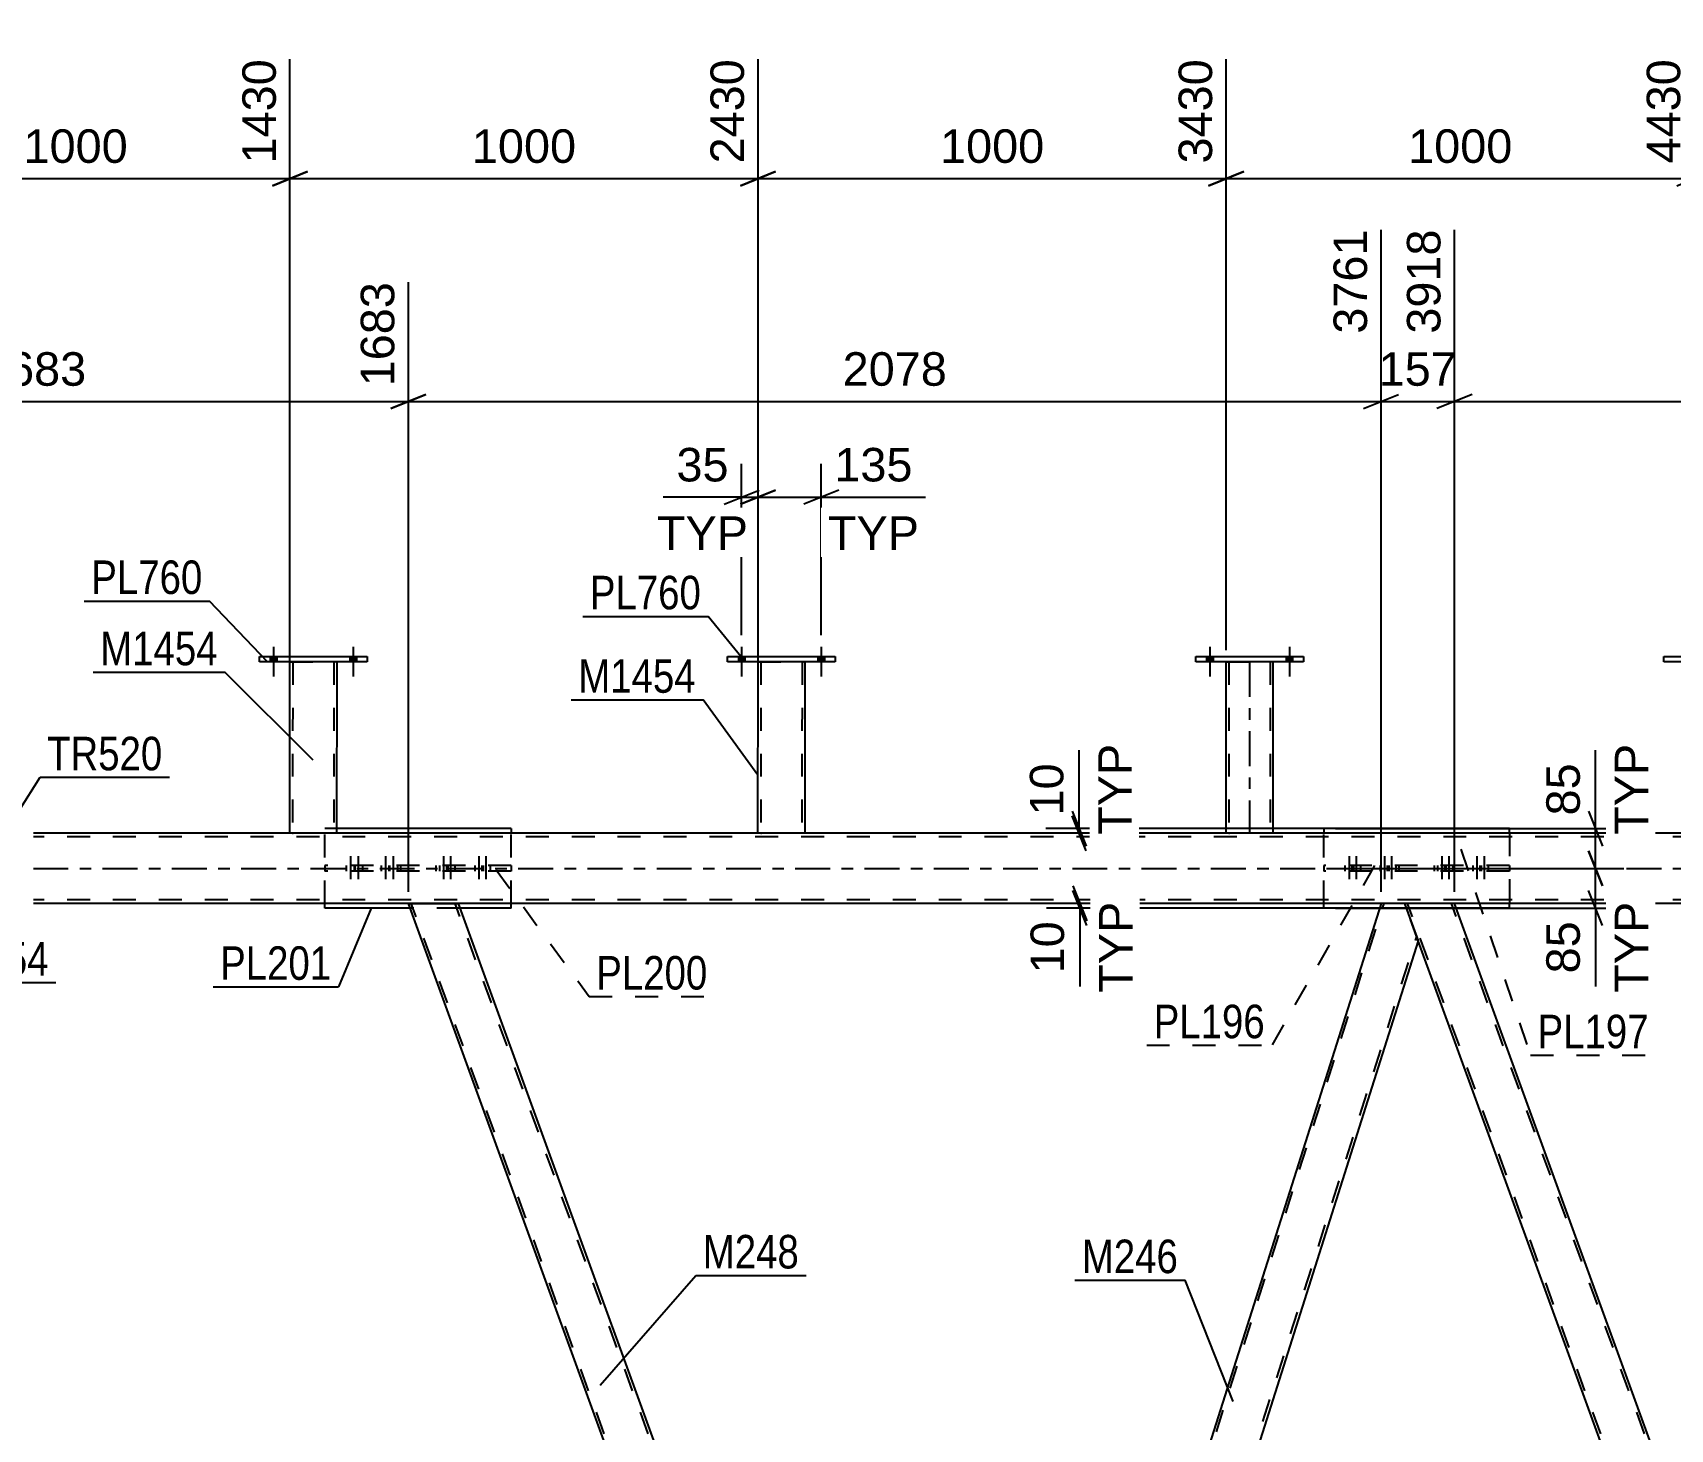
# Model space of a CAD drawing. Header units: millimetres. Extents: x -55 to 786, y -403 to 191.
# Drawn here: x 32 to 171.9, y -47.9 to 71.4 of the extents above; entities that cross this region are included whole.
import ezdxf

# ---------------------------------------------------------------- set-up
doc = ezdxf.new("R2010")
doc.units = ezdxf.units.MM
doc.linetypes.add('DXK_LINE_DOT2', pattern=[3.9198, 1.9599, -1.9599])
doc.linetypes.add('DXK_LINE_DOT3', pattern=[5.9187, 2.979, -0.9799, 0.9799, -0.9799])
doc.styles.add('Arial', font='ARIAL.TTF', dxfattribs={"height": 0.2})
doc.styles.add('Arial Narrow', font='ARIALN.TTF', dxfattribs={"height": 0.2})

# ---------------------------------------------------------------- blocks, each defined once
blk = doc.blocks.new('Bolt-203774531-3221 - 3139')
at = {"color": 1, "linetype": 'DXK_LINE_DOT2'}
for p, q in [((152.06, 0.24), (152.06, -0.24)), ((152.42, 1.04), (152.42, -1.96)), ((152.66, 0.24), (152.66, -0.24)), ((152.78, 0.24), (152.78, -0.24)), ((153.02, 1.04), (153.02, -1.96)), ((153.38, 0.24), (153.38, -0.24)), ((155.07, 0.24), (155.07, -0.24)), ((155.43, 1.04), (155.43, -1.96)), ((155.68, 0.24), (155.68, -0.24)), ((155.79, 0.24), (155.79, -0.24)), ((156.04, 1.04), (156.04, -1.96)), ((156.4, 0.24), (156.4, -0.24))]:
    blk.add_line(p, q, dxfattribs=at)
blk = doc.blocks.new('Bolt-203774531-3204 - 3139')
at = {"color": 1, "linetype": 'DXK_LINE_DOT2'}
for p, q in [((58.82, 0.24), (58.82, -0.24)), ((59.18, 1.04), (59.18, -1.96)), ((59.48, 0.24), (59.48, -0.24)), ((59.54, 0.24), (59.54, -0.24)), ((59.84, 1.04), (59.84, -1.96)), ((60.2, 0.24), (60.2, -0.24)), ((61.8, 0.24), (61.8, -0.24)), ((62.16, 1.04), (62.16, -1.96)), ((62.46, 0.24), (62.46, -0.24)), ((62.52, 0.24), (62.52, -0.24)), ((62.82, 1.04), (62.82, -1.96)), ((63.18, 0.24), (63.18, -0.24))]:
    blk.add_line(p, q, dxfattribs=at)
blk = doc.blocks.new('Part-203774531-3209 - 3139')
at = {"color": 2, "linetype": 'Continuous'}
for p, q in [((142.35, 3.4), (142.35, 3)), ((158.2, 3.4), (142.35, 3.4)), ((158.2, 3), (158.2, 3.4)), ((142.35, -3.4), (142.35, -3)), ((147.11, -3.4), (142.35, -3.4)), ((158.2, -3.4), (153.65, -3.4)), ((158.2, -3.4), (158.2, -3))]:
    blk.add_line(p, q, dxfattribs=at)
at = {"color": 7, "linetype": 'DXK_LINE_DOT2'}
for p, q in [((142.35, 3), (142.35, 2.95)), ((142.35, -3), (142.35, 2.95)), ((158.2, 3), (158.2, -3)), ((153.65, -3.4), (147.11, -3.4))]:
    blk.add_line(p, q, dxfattribs=at)
blk = doc.blocks.new('Bolt-203774531-3211 - 3139')
at = {"color": 1, "linetype": 'DXK_LINE_DOT2'}
for p, q in [((66.77, 0.24), (66.77, -0.24)), ((67.13, 1.04), (67.13, -1.96)), ((67.37, 0.24), (67.37, -0.24)), ((67.49, 0.24), (67.49, -0.24)), ((67.73, 1.04), (67.73, -1.96)), ((68.09, 0.24), (68.09, -0.24)), ((69.79, 0.24), (69.79, -0.24)), ((70.15, 1.04), (70.15, -1.96)), ((70.39, 0.24), (70.39, -0.24)), ((70.51, 0.24), (70.51, -0.24)), ((70.75, 1.04), (70.75, -1.96)), ((71.11, 0.24), (71.11, -0.24))]:
    blk.add_line(p, q, dxfattribs=at)
blk = doc.blocks.new('Bolt-203774531-3212 - 3139')
at = {"linetype": 'Continuous'}
for points in [[(52.32, 17.64), (52.88, 17.64), (52.88, 18.12), (52.32, 18.12)], [(52.32, 17.64), (52.88, 17.64), (52.88, 18.12), (52.32, 18.12)], [(59.12, 17.64), (59.68, 17.64), (59.68, 18.12), (59.12, 18.12)], [(59.12, 17.64), (59.68, 17.64), (59.68, 18.12), (59.12, 18.12)]]:
    blk.add_hatch(color=1, dxfattribs=at).paths.add_polyline_path(points)
at = {"color": 1, "linetype": 'Continuous'}
for p, q in [((52.6, 18.92), (52.6, 16.4)), ((52.6, 18.92), (52.6, 16.4)), ((59.4, 18.92), (59.4, 16.4)), ((59.4, 18.92), (59.4, 16.4)), ((52.32, 18.12), (52.32, 17.64)), ((52.32, 18.12), (52.32, 17.64)), ((52.88, 18.12), (52.88, 17.64)), ((52.88, 18.12), (52.88, 17.64)), ((59.12, 18.12), (59.12, 17.64)), ((59.12, 18.12), (59.12, 17.64)), ((59.68, 18.12), (59.68, 17.64)), ((59.68, 18.12), (59.68, 17.64))]:
    blk.add_line(p, q, dxfattribs=at)
blk = doc.blocks.new('Part-203774531-3277 - 3139')
at = {"color": 2, "linetype": 'Continuous'}
for p, q in [((147.24, -3), (110.52, -118.79)), ((149.25, -3), (150.42, -6.21)), ((150.42, -6.21), (113.7, -122)), ((111.68, -122), (110.52, -118.79))]:
    blk.add_line(p, q, dxfattribs=at)
at = {"color": 7, "linetype": 'DXK_LINE_DOT2'}
for p, q in [((110.65, -119.16), (147.49, -3)), ((149.25, -3), (147.24, -3)), ((113.44, -122), (150.28, -5.84)), ((113.7, -122), (111.68, -122))]:
    blk.add_line(p, q, dxfattribs=at)
blk = doc.blocks.new('Bolt-203774531-3213 - 3139')
at = {"color": 1, "linetype": 'DXK_LINE_DOT2'}
for p, q in [((144.15, 0.24), (144.15, -0.24)), ((144.51, 1.04), (144.51, -1.96)), ((144.75, 0.24), (144.75, -0.24)), ((144.87, 0.24), (144.87, -0.24)), ((145.11, 1.04), (145.11, -1.96)), ((145.47, 0.24), (145.47, -0.24)), ((147.17, 0.24), (147.17, -0.24)), ((147.53, 1.04), (147.53, -1.96)), ((147.77, 0.24), (147.77, -0.24)), ((147.89, 0.24), (147.89, -0.24)), ((148.13, 1.04), (148.13, -1.96)), ((148.49, 0.24), (148.49, -0.24))]:
    blk.add_line(p, q, dxfattribs=at)
blk = doc.blocks.new('Bolt-203774531-3214 - 3139')
at = {"linetype": 'Continuous'}
for points in [[(92.32, 17.64), (92.88, 17.64), (92.88, 18.12), (92.32, 18.12)], [(92.32, 17.64), (92.88, 17.64), (92.88, 18.12), (92.32, 18.12)], [(99.12, 17.64), (99.68, 17.64), (99.68, 18.12), (99.12, 18.12)], [(99.12, 17.64), (99.68, 17.64), (99.68, 18.12), (99.12, 18.12)]]:
    blk.add_hatch(color=1, dxfattribs=at).paths.add_polyline_path(points)
at = {"color": 1, "linetype": 'Continuous'}
for p, q in [((92.6, 18.92), (92.6, 16.4)), ((92.6, 18.92), (92.6, 16.4)), ((99.4, 18.92), (99.4, 16.4)), ((99.4, 18.92), (99.4, 16.4)), ((92.32, 18.12), (92.32, 17.64)), ((92.32, 18.12), (92.32, 17.64)), ((92.88, 18.12), (92.88, 17.64)), ((92.88, 18.12), (92.88, 17.64)), ((99.12, 18.12), (99.12, 17.64)), ((99.12, 18.12), (99.12, 17.64)), ((99.68, 18.12), (99.68, 17.64)), ((99.68, 18.12), (99.68, 17.64))]:
    blk.add_line(p, q, dxfattribs=at)
blk = doc.blocks.new('Bolt-203774531-3216 - 3139')
at = {"linetype": 'Continuous'}
for points in [[(132.32, 17.64), (132.88, 17.64), (132.88, 18.12), (132.32, 18.12)], [(132.32, 17.64), (132.88, 17.64), (132.88, 18.12), (132.32, 18.12)], [(139.12, 17.64), (139.68, 17.64), (139.68, 18.12), (139.12, 18.12)], [(139.12, 17.64), (139.68, 17.64), (139.68, 18.12), (139.12, 18.12)]]:
    blk.add_hatch(color=1, dxfattribs=at).paths.add_polyline_path(points)
at = {"color": 1, "linetype": 'Continuous'}
for p, q in [((132.6, 18.92), (132.6, 16.4)), ((132.6, 18.92), (132.6, 16.4)), ((139.4, 18.92), (139.4, 16.4)), ((139.4, 18.92), (139.4, 16.4)), ((132.32, 18.12), (132.32, 17.64)), ((132.32, 18.12), (132.32, 17.64)), ((132.88, 18.12), (132.88, 17.64)), ((132.88, 18.12), (132.88, 17.64)), ((139.12, 18.12), (139.12, 17.64)), ((139.12, 18.12), (139.12, 17.64)), ((139.68, 18.12), (139.68, 17.64)), ((139.68, 18.12), (139.68, 17.64))]:
    blk.add_line(p, q, dxfattribs=at)
blk = doc.blocks.new('Part-203774531-3292 - 3139')
at = {"color": 7, "linetype": 'DXK_LINE_DOT2'}
for p, q in [((56.99, -3), (56.99, 3.4)), ((57.99, 3.4), (56.99, 3.4)), ((72.91, -3), (72.91, 3)), ((68.52, -3.4), (64.26, -3.4))]:
    blk.add_line(p, q, dxfattribs=at)
at = {"color": 2, "linetype": 'Continuous'}
for p, q in [((72.91, 3.4), (57.99, 3.4)), ((72.91, 3.4), (72.91, 3)), ((56.99, -3.4), (56.99, -3)), ((64.26, -3.4), (56.99, -3.4)), ((72.91, -3.4), (68.52, -3.4)), ((72.91, -3.4), (72.91, -3))]:
    blk.add_line(p, q, dxfattribs=at)
blk = doc.blocks.new('Part-203774531-3297 - 3139')
at = {"color": 7, "linetype": 'DXK_LINE_DOT2'}
for p, q in [((72.91, 0.24), (56.99, 0.24)), ((56.99, 0.24), (56.99, -0.24)), ((63.46, 0.24), (63.46, -0.24)), ((66.5, -0.24), (66.5, 0.24)), ((72.91, 0.24), (72.91, -0.24)), ((72.91, -0.24), (56.99, -0.24))]:
    blk.add_line(p, q, dxfattribs=at)
blk = doc.blocks.new('Part-203774531-3302 - 3139')
at = {"color": 7, "linetype": 'DXK_LINE_DOT2'}
for p, q in [((158.2, 0.24), (142.35, 0.24)), ((142.35, 0.24), (142.35, -0.24)), ((148.76, 0.24), (148.76, -0.24)), ((151.79, -0.24), (151.79, 0.24)), ((158.2, 0.24), (158.2, -0.24)), ((158.2, -0.24), (142.35, -0.24))]:
    blk.add_line(p, q, dxfattribs=at)
blk = doc.blocks.new('Part-203774531-3722 - 3139')
at = {"color": 2, "linetype": 'Continuous'}
for p, q in [((695.37, 3), (32.08, 3)), ((658.99, -3), (32.08, -3))]:
    blk.add_line(p, q, dxfattribs=at)
at = {"color": 7, "linetype": 'DXK_LINE_DOT2'}
for p, q in [((699.37, 2.68), (32.08, 2.68)), ((699.37, -2.68), (32.08, -2.68))]:
    blk.add_line(p, q, dxfattribs=at)
at = {"color": 7, "linetype": 'DXK_LINE_DOT3'}
blk.add_line((32.08, 0), (709.37, 0), dxfattribs=at)
blk = doc.blocks.new('Part-203774531-3345 - 3139')
at = {"color": 2, "linetype": 'Continuous'}
for p, q in [((133.99, 3), (134, 17.64)), ((138, 17.64), (137.99, 3)), ((137.21, 3), (133.99, 3))]:
    blk.add_line(p, q, dxfattribs=at)
at = {"color": 7, "linetype": 'DXK_LINE_DOT2'}
for p, q in [((134, 17.64), (138, 17.64)), ((134.24, 17.64), (134.23, 3)), ((137.76, 17.64), (137.75, 3)), ((134.25, 3), (134.23, 3)), ((134.23, 3), (134.25, 3)), ((134.29, 3), (134.25, 3)), ((134.25, 3), (134.29, 3)), ((137.99, 3), (137.21, 3))]:
    blk.add_line(p, q, dxfattribs=at)
at = {"color": 7, "linetype": 'DXK_LINE_DOT3'}
blk.add_line((136, 17.64), (135.99, 3), dxfattribs=at)
blk = doc.blocks.new('Part-203774531-3403 - 3139')
at = {"color": 2, "linetype": 'Continuous'}
for p, q in [((64.12, -3.01), (68.37, -3)), ((107.43, -122), (64.12, -3.01)), ((68.37, -3), (110.52, -118.79))]:
    blk.add_line(p, q, dxfattribs=at)
at = {"color": 7, "linetype": 'DXK_LINE_DOT2'}
for p, q in [((107.68, -122), (64.37, -3.01)), ((111.43, -122), (68.12, -3)), ((111.68, -122), (110.52, -118.79)), ((111.68, -122), (107.43, -122))]:
    blk.add_line(p, q, dxfattribs=at)
blk = doc.blocks.new('Part-203774531-3408 - 3139')
at = {"color": 7, "linetype": 'DXK_LINE_DOT2'}
for p, q in [((153.51, -3), (149.25, -3)), ((150.42, -6.21), (149.25, -3)), ((192.82, -122), (149.5, -3)), ((196.56, -122), (153.25, -3)), ((196.82, -122), (195.65, -118.79)), ((196.82, -122), (192.56, -122))]:
    blk.add_line(p, q, dxfattribs=at)
at = {"color": 2, "linetype": 'Continuous'}
for p, q in [((195.65, -118.79), (153.51, -3)), ((192.56, -122), (150.42, -6.21))]:
    blk.add_line(p, q, dxfattribs=at)
blk = doc.blocks.new('Part-203774531-3624 - 3139')
at = {"color": 2, "linetype": 'Continuous'}
for p, q in [((53.99, 3), (54, 17.64)), ((58, 17.64), (57.99, 3)), ((57.15, 3), (53.99, 3))]:
    blk.add_line(p, q, dxfattribs=at)
at = {"color": 7, "linetype": 'DXK_LINE_DOT2'}
for p, q in [((54, 17.64), (58, 17.64)), ((54.24, 17.64), (54.23, 3)), ((57.76, 17.64), (57.75, 3)), ((54.25, 3), (54.23, 3)), ((54.23, 3), (54.25, 3)), ((54.29, 3), (54.25, 3)), ((54.25, 3), (54.29, 3)), ((57.99, 3), (57.15, 3))]:
    blk.add_line(p, q, dxfattribs=at)
blk = doc.blocks.new('Part-203774531-3629 - 3139')
at = {"color": 2, "linetype": 'Continuous'}
for p, q in [((91.4, 17.64), (91.4, 18.12)), ((91.4, 18.12), (100.6, 18.12)), ((100.6, 17.64), (91.4, 17.64)), ((100.6, 18.12), (100.6, 17.64))]:
    blk.add_line(p, q, dxfattribs=at)
blk = doc.blocks.new('Part-203774531-3634 - 3139')
at = {"color": 2, "linetype": 'Continuous'}
for p, q in [((93.99, 3), (94, 17.64)), ((98, 17.64), (97.99, 3)), ((97.18, 3), (93.99, 3))]:
    blk.add_line(p, q, dxfattribs=at)
at = {"color": 7, "linetype": 'DXK_LINE_DOT2'}
for p, q in [((94, 17.64), (98, 17.64)), ((94.24, 17.64), (94.23, 3)), ((97.76, 17.64), (97.75, 3)), ((94.25, 3), (94.23, 3)), ((94.23, 3), (94.25, 3)), ((94.29, 3), (94.25, 3)), ((94.25, 3), (94.29, 3)), ((97.99, 3), (97.18, 3))]:
    blk.add_line(p, q, dxfattribs=at)
blk = doc.blocks.new('Part-203774531-3639 - 3139')
at = {"color": 2, "linetype": 'Continuous'}
for p, q in [((171.4, 17.64), (171.4, 18.12)), ((171.4, 18.12), (180.6, 18.12)), ((180.6, 17.64), (171.4, 17.64)), ((180.6, 18.12), (180.6, 17.64))]:
    blk.add_line(p, q, dxfattribs=at)
blk = doc.blocks.new('Part-203774531-3691 - 3139')
at = {"color": 2, "linetype": 'Continuous'}
for p, q in [((51.4, 17.64), (51.4, 18.12)), ((51.4, 18.12), (60.6, 18.12)), ((60.6, 17.64), (51.4, 17.64)), ((60.6, 18.12), (60.6, 17.64))]:
    blk.add_line(p, q, dxfattribs=at)
blk = doc.blocks.new('Part-203774531-3750 - 3139')
at = {"color": 2, "linetype": 'Continuous'}
for p, q in [((131.4, 17.64), (131.4, 18.12)), ((131.4, 18.12), (140.6, 18.12)), ((140.6, 17.64), (131.4, 17.64)), ((140.6, 18.12), (140.6, 17.64))]:
    blk.add_line(p, q, dxfattribs=at)
blk = doc.blocks.new('StraightDimension-203774531-26956 - 3139')
at = {"color": 7, "linetype": 'Continuous'}
for p, q in [((54, 17.62), (54, 69.15)), ((94, 17.62), (94, 69.15)), ((55.5, 59.55), (52.5, 58.35)), ((54, 58.95), (94, 58.95)), ((92.5, 58.35), (95.5, 59.55))]:
    blk.add_line(p, q, dxfattribs=at)
at = {"color": 0}
blk.add_wipeout([(79.04, 59.7), (79.04, 63.9), (68.95, 63.9), (68.95, 59.7)], dxfattribs=at)
at = {"color": 3, "style": 'Arial'}
blk.add_text('1000', height=2.865, dxfattribs=at).set_placement((69.55, 60.3))
at = {"color": 0, "linetype": 'Continuous'}
blk.add_wipeout([(93.4, 69.75), (89.2, 69.75), (89.2, 59.65), (93.4, 59.65)], dxfattribs=at)
at = {"color": 3, "linetype": 'Continuous', "style": 'Arial'}
blk.add_text('2430', height=2.865, rotation=90.0002, dxfattribs=at).set_placement((92.8, 60.25))
blk = doc.blocks.new('StraightDimension-203774531-5133 - 3139')
at = {"color": 7, "linetype": 'Continuous'}
for p, q in [((164.97, 1.5), (166.17, -1.5)), ((143.35, 0), (167.97, 0)), ((165.57, -3.4), (165.57, 0)), ((166.17, -4.9), (164.97, -1.9)), ((143.35, -3.4), (167.97, -3.4)), ((165.57, -3.4), (165.57, -10.1)), ((165.57, -3.4), (165.57, -10.1))]:
    blk.add_line(p, q, dxfattribs=at)
at = {"color": 0, "linetype": 'Continuous'}
blk.add_wipeout([(170.67, -2.27), (166.47, -2.27), (166.47, -11.24), (170.67, -11.24)], dxfattribs=at)
at = {"color": 0}
blk.add_wipeout([(164.82, -3.93), (160.62, -3.93), (160.62, -9.58), (164.82, -9.58)], dxfattribs=at)
at = {"color": 3, "linetype": 'Continuous', "style": 'Arial'}
blk.add_text('TYP', height=2.865, rotation=90.0002, dxfattribs=at).set_placement((170.07, -10.64))
at = {"color": 3, "style": 'Arial'}
blk.add_text('85', height=2.865, rotation=90.0002, dxfattribs=at).set_placement((164.22, -8.98))
blk = doc.blocks.new('StraightDimension-203774531-3941 - 3139')
at = {"color": 7, "linetype": 'Continuous'}
for p, q in [((147.24, -2), (147.24, 54.59)), ((153.51, -2), (153.51, 54.59)), ((145.74, 39.3), (148.74, 40.5)), ((147.24, 39.9), (153.51, 39.9)), ((155.01, 40.5), (152.01, 39.3))]:
    blk.add_line(p, q, dxfattribs=at)
at = {"color": 0}
blk.add_wipeout([(154.31, 40.65), (154.31, 44.85), (146.43, 44.85), (146.43, 40.65)], dxfattribs=at)
at = {"color": 3, "style": 'Arial'}
blk.add_text('157', height=2.865, dxfattribs=at).set_placement((147.03, 41.25))
at = {"color": 0, "linetype": 'Continuous'}
blk.add_wipeout([(152.91, 55.19), (148.71, 55.19), (148.71, 45.1), (152.91, 45.1)], dxfattribs=at)
at = {"color": 3, "linetype": 'Continuous', "style": 'Arial'}
blk.add_text('3918', height=2.865, rotation=90.0002, dxfattribs=at).set_placement((152.31, 45.7))
blk = doc.blocks.new('StraightDimension-203774531-26954 - 3139')
at = {"color": 7, "linetype": 'Continuous'}
for p, q in [((134, 18.64), (134, 69.15)), ((174, 17.62), (174, 69.15)), ((135.5, 59.55), (132.5, 58.35)), ((134, 58.95), (174, 58.95)), ((172.5, 58.35), (175.5, 59.55))]:
    blk.add_line(p, q, dxfattribs=at)
at = {"color": 0}
blk.add_wipeout([(159.04, 59.7), (159.04, 63.9), (148.95, 63.9), (148.95, 59.7)], dxfattribs=at)
at = {"color": 3, "style": 'Arial'}
blk.add_text('1000', height=2.865, dxfattribs=at).set_placement((149.55, 60.3))
at = {"color": 0, "linetype": 'Continuous'}
blk.add_wipeout([(173.4, 69.75), (169.2, 69.75), (169.2, 59.65), (173.4, 59.65)], dxfattribs=at)
at = {"color": 3, "linetype": 'Continuous', "style": 'Arial'}
blk.add_text('4430', height=2.865, rotation=90.0002, dxfattribs=at).set_placement((172.8, 60.25))
blk = doc.blocks.new('StraightDimension-203774531-4663 - 3139')
at = {"color": 7, "linetype": 'Continuous'}
for p, q in [((0.16, -4), (0.16, -64.84)), ((42.28, -121), (42.28, -59.59)), ((1.66, -61.84), (-1.34, -63.04)), ((0.16, -62.44), (42.28, -62.44)), ((40.78, -63.04), (43.78, -61.84))]:
    blk.add_line(p, q, dxfattribs=at)
at = {"color": 0}
blk.add_wipeout([(26.27, -61.69), (26.27, -57.49), (16.17, -57.49), (16.17, -61.69)], dxfattribs=at)
at = {"color": 3, "style": 'Arial'}
blk.add_text('1137', height=2.865, dxfattribs=at).set_placement((16.77, -61.09))
blk = doc.blocks.new('StraightDimension-203774531-3914 - 3139')
at = {"color": 7, "linetype": 'Continuous'}
for p, q in [((64.12, -2.01), (64.12, 50.09)), ((0.16, 4), (0.16, 43.42)), ((1.66, 40.5), (-1.34, 39.3)), ((0.16, 39.9), (64.12, 39.9)), ((62.62, 39.3), (65.62, 40.5))]:
    blk.add_line(p, q, dxfattribs=at)
at = {"color": 0}
blk.add_wipeout([(37.19, 40.65), (37.19, 44.85), (27.09, 44.85), (27.09, 40.65)], dxfattribs=at)
at = {"color": 3, "style": 'Arial'}
blk.add_text('1683', height=2.865, dxfattribs=at).set_placement((27.69, 41.25))
at = {"color": 0, "linetype": 'Continuous'}
for points in [[(63.52, 50.69), (59.32, 50.69), (59.32, 40.6), (63.52, 40.6)], [(-0.44, 44.02), (-4.64, 44.02), (-4.64, 40.6), (-0.44, 40.6)]]:
    blk.add_wipeout(points, dxfattribs=at)
at = {"color": 3, "linetype": 'Continuous', "style": 'Arial'}
for s, height, p in [('1683', 2.865, (62.92, 41.2)), ('0', 2.87, (-1.04, 41.2))]:
    blk.add_text(s, height=height, rotation=90.0002, dxfattribs=at).set_placement(p)
blk = doc.blocks.new('StraightDimension-203774531-3825 - 3139')
at = {"color": 7, "linetype": 'Continuous'}
for p, q in [((121.44, 3.4), (121.44, 10.09)), ((121.44, 3.4), (121.44, 10.09)), ((120.84, 4.9), (122.04, 1.9)), ((122.04, 1.5), (120.84, 4.5)), ((157.2, 3.4), (118.59, 3.4)), ((157.2, 3), (118.59, 3)), ((121.44, 3), (121.44, 3.4))]:
    blk.add_line(p, q, dxfattribs=at)
at = {"color": 0, "linetype": 'Continuous'}
blk.add_wipeout([(126.54, 11.23), (122.34, 11.23), (122.34, 2.26), (126.54, 2.26)], dxfattribs=at)
at = {"color": 0}
blk.add_wipeout([(120.69, 9.57), (116.49, 9.57), (116.49, 3.92), (120.69, 3.92)], dxfattribs=at)
at = {"color": 3, "linetype": 'Continuous', "style": 'Arial'}
blk.add_text('TYP', height=2.865, rotation=90.0002, dxfattribs=at).set_placement((125.94, 2.86))
at = {"color": 3, "style": 'Arial'}
blk.add_text('10', height=2.865, rotation=90.0002, dxfattribs=at).set_placement((120.09, 4.52))
blk = doc.blocks.new('StraightDimension-203774531-3924 - 3139')
at = {"color": 7, "linetype": 'Continuous'}
for p, q in [((147.24, -2), (147.24, 54.59)), ((64.12, -2.01), (64.12, 50.09)), ((65.62, 40.5), (62.62, 39.3)), ((64.12, 39.9), (147.24, 39.9)), ((145.74, 39.3), (148.74, 40.5))]:
    blk.add_line(p, q, dxfattribs=at)
at = {"color": 0}
blk.add_wipeout([(110.72, 40.65), (110.72, 44.85), (100.63, 44.85), (100.63, 40.65)], dxfattribs=at)
at = {"color": 3, "style": 'Arial'}
blk.add_text('2078', height=2.865, dxfattribs=at).set_placement((101.23, 41.25))
at = {"color": 0, "linetype": 'Continuous'}
blk.add_wipeout([(146.64, 55.19), (142.44, 55.19), (142.44, 45.1), (146.64, 45.1)], dxfattribs=at)
at = {"color": 3, "linetype": 'Continuous', "style": 'Arial'}
blk.add_text('3761', height=2.865, rotation=90.0002, dxfattribs=at).set_placement((146.04, 45.7))
blk = doc.blocks.new('StraightDimension-203774531-3965 - 3139')
at = {"color": 7, "linetype": 'Continuous'}
for p, q in [((153.51, -2), (153.51, 54.59)), ((232.37, -2), (232.37, 54.59)), ((155.01, 40.5), (152.01, 39.3)), ((153.51, 39.9), (232.37, 39.9)), ((230.87, 39.3), (233.87, 40.5))]:
    blk.add_line(p, q, dxfattribs=at)
at = {"color": 0}
blk.add_wipeout([(197.98, 40.65), (197.98, 44.85), (187.89, 44.85), (187.89, 40.65)], dxfattribs=at)
at = {"color": 3, "style": 'Arial'}
blk.add_text('1972', height=2.865, dxfattribs=at).set_placement((188.49, 41.25))
at = {"color": 0, "linetype": 'Continuous'}
blk.add_wipeout([(231.77, 55.19), (227.57, 55.19), (227.57, 45.1), (231.77, 45.1)], dxfattribs=at)
at = {"color": 3, "linetype": 'Continuous', "style": 'Arial'}
blk.add_text('5890', height=2.865, rotation=90.0002, dxfattribs=at).set_placement((231.17, 45.7))
blk = doc.blocks.new('StraightDimension-203774531-4609 - 3139')
at = {"color": 7, "linetype": 'Continuous'}
for p, q in [((120.9, -1.5), (122.1, -4.5)), ((122.1, -4.9), (120.9, -1.9)), ((157.2, -3), (118.65, -3)), ((157.2, -3.4), (118.65, -3.4)), ((121.5, -3.4), (121.5, -3)), ((121.5, -3.4), (121.5, -10.1)), ((121.5, -3.4), (121.5, -10.1))]:
    blk.add_line(p, q, dxfattribs=at)
at = {"color": 0, "linetype": 'Continuous'}
blk.add_wipeout([(126.6, -2.27), (122.4, -2.27), (122.4, -11.24), (126.6, -11.24)], dxfattribs=at)
at = {"color": 0}
blk.add_wipeout([(120.75, -3.93), (116.55, -3.93), (116.55, -9.58), (120.75, -9.58)], dxfattribs=at)
at = {"color": 3, "linetype": 'Continuous', "style": 'Arial'}
blk.add_text('TYP', height=2.865, rotation=90.0002, dxfattribs=at).set_placement((126, -10.64))
at = {"color": 3, "style": 'Arial'}
blk.add_text('10', height=2.865, rotation=90.0002, dxfattribs=at).set_placement((120.15, -8.98))
blk = doc.blocks.new('StraightDimension-203774531-5145 - 3139')
at = {"color": 7, "linetype": 'Continuous'}
for p, q in [((165.57, 3.4), (165.57, 10.09)), ((165.57, 3.4), (165.57, 10.09)), ((164.97, 4.9), (166.17, 1.9)), ((143.35, 3.4), (167.97, 3.4)), ((165.57, 0), (165.57, 3.4)), ((166.17, -1.5), (164.97, 1.5)), ((143.35, 0), (167.97, 0))]:
    blk.add_line(p, q, dxfattribs=at)
at = {"color": 0, "linetype": 'Continuous'}
blk.add_wipeout([(170.67, 11.23), (166.47, 11.23), (166.47, 2.26), (170.67, 2.26)], dxfattribs=at)
at = {"color": 0}
blk.add_wipeout([(164.82, 9.57), (160.62, 9.57), (160.62, 3.92), (164.82, 3.92)], dxfattribs=at)
at = {"color": 3, "linetype": 'Continuous', "style": 'Arial'}
blk.add_text('TYP', height=2.865, rotation=90.0002, dxfattribs=at).set_placement((170.07, 2.86))
at = {"color": 3, "style": 'Arial'}
blk.add_text('85', height=2.865, rotation=90.0002, dxfattribs=at).set_placement((164.22, 4.52))
blk = doc.blocks.new('StraightDimension-203774531-26955 - 3139')
at = {"color": 7, "linetype": 'Continuous'}
for p, q in [((94, 17.62), (94, 69.15)), ((134, 18.64), (134, 69.15)), ((95.5, 59.55), (92.5, 58.35)), ((94, 58.95), (134, 58.95)), ((132.5, 58.35), (135.5, 59.55))]:
    blk.add_line(p, q, dxfattribs=at)
at = {"color": 0}
blk.add_wipeout([(119.04, 59.7), (119.04, 63.9), (108.95, 63.9), (108.95, 59.7)], dxfattribs=at)
at = {"color": 3, "style": 'Arial'}
blk.add_text('1000', height=2.865, dxfattribs=at).set_placement((109.55, 60.3))
at = {"color": 0, "linetype": 'Continuous'}
blk.add_wipeout([(133.4, 69.75), (129.2, 69.75), (129.2, 59.65), (133.4, 59.65)], dxfattribs=at)
at = {"color": 3, "linetype": 'Continuous', "style": 'Arial'}
blk.add_text('3430', height=2.865, rotation=90.0002, dxfattribs=at).set_placement((132.8, 60.25))
blk = doc.blocks.new('StraightDimension-203774531-26957 - 3139')
at = {"color": 7, "linetype": 'Continuous'}
for p, q in [((17.38, 18.24), (17.38, 71.42)), ((54, 17.62), (54, 69.15)), ((18.88, 59.55), (15.88, 58.35)), ((17.38, 58.95), (54, 58.95)), ((52.5, 58.35), (55.5, 59.55))]:
    blk.add_line(p, q, dxfattribs=at)
at = {"color": 0}
blk.add_wipeout([(40.73, 59.7), (40.73, 63.9), (30.64, 63.9), (30.64, 59.7)], dxfattribs=at)
at = {"color": 3, "style": 'Arial'}
blk.add_text('1000', height=2.865, dxfattribs=at).set_placement((31.24, 60.3))
at = {"color": 0, "linetype": 'Continuous'}
blk.add_wipeout([(53.4, 69.75), (49.2, 69.75), (49.2, 59.65), (53.4, 59.65)], dxfattribs=at)
at = {"color": 3, "linetype": 'Continuous', "style": 'Arial'}
blk.add_text('1430', height=2.865, rotation=90.0002, dxfattribs=at).set_placement((52.8, 60.25))
blk = doc.blocks.new('StraightDimension-203774531-32345 - 3139')
at = {"color": 7, "linetype": 'Continuous'}
for p, q in [((94, 18.64), (94, 34.57)), ((99.4, 19.92), (99.4, 34.57)), ((92.5, 31.12), (95.5, 32.32)), ((100.9, 32.32), (97.9, 31.12)), ((94, 31.72), (99.4, 31.72)), ((99.4, 31.72), (108.32, 31.72)), ((99.4, 31.72), (108.32, 31.72))]:
    blk.add_line(p, q, dxfattribs=at)
at = {"color": 0}
blk.add_wipeout([(107.79, 32.47), (107.79, 36.67), (99.92, 36.67), (99.92, 32.47)], dxfattribs=at)
at = {"color": 0, "linetype": 'Continuous'}
blk.add_wipeout([(108.35, 26.62), (108.35, 30.82), (99.37, 30.82), (99.37, 26.62)], dxfattribs=at)
at = {"color": 3, "style": 'Arial'}
blk.add_text('135', height=2.865, dxfattribs=at).set_placement((100.52, 33.07))
at = {"color": 3, "linetype": 'Continuous', "style": 'Arial'}
blk.add_text('TYP', height=2.865, dxfattribs=at).set_placement((99.97, 27.22))
blk = doc.blocks.new('StraightDimension-203774531-32346 - 3139')
at = {"color": 7, "linetype": 'Continuous'}
for p, q in [((92.6, 19.92), (92.6, 34.57)), ((94, 18.64), (94, 34.57)), ((91.1, 31.12), (94.1, 32.32)), ((95.5, 32.32), (92.5, 31.12)), ((92.6, 31.72), (85.9, 31.72)), ((92.6, 31.72), (85.9, 31.72)), ((92.6, 31.72), (94, 31.72))]:
    blk.add_line(p, q, dxfattribs=at)
at = {"color": 0}
blk.add_wipeout([(92.07, 32.47), (92.07, 36.67), (86.43, 36.67), (86.43, 32.47)], dxfattribs=at)
at = {"color": 0, "linetype": 'Continuous'}
blk.add_wipeout([(93.74, 26.62), (93.74, 30.82), (84.76, 30.82), (84.76, 26.62)], dxfattribs=at)
at = {"color": 3, "style": 'Arial'}
blk.add_text('35', height=2.865, dxfattribs=at).set_placement((87.03, 33.07))
at = {"color": 3, "linetype": 'Continuous', "style": 'Arial'}
blk.add_text('TYP', height=2.865, dxfattribs=at).set_placement((85.36, 27.22))
blk = doc.blocks.new('Mark-203774531-3205 - 3139')
at = {"color": 0}
blk.add_wipeout([(170.11, -15.38), (170.11, -12.38), (160.61, -12.38), (160.61, -15.38)], dxfattribs=at)
blk.add_wipeout([(170.11, -15.38), (170.11, -12.38), (160.61, -12.38), (160.61, -15.38)], dxfattribs=at)
at = {"color": 30, "linetype": 'DXK_LINE_DOT2'}
for p, q in [((154.04, 1.65), (160.01, -15.98)), ((160.01, -15.98), (170.71, -15.98))]:
    blk.add_line(p, q, dxfattribs=at)
at = {"color": 3, "style": 'Arial Narrow'}
blk.add_text('PL197', height=2.863, dxfattribs=at).set_placement((160.61, -15.38))
blk = doc.blocks.new('Mark-203774531-3273 - 3139')
at = {"color": 0}
blk.add_wipeout([(129.89, -34.6), (129.89, -31.6), (121.67, -31.6), (121.67, -34.6)], dxfattribs=at)
blk.add_wipeout([(129.89, -34.6), (129.89, -31.6), (121.67, -31.6), (121.67, -34.6)], dxfattribs=at)
at = {"color": 30, "linetype": 'Continuous'}
for p in [(121.07, -35.2), (134.61, -45.56)]:
    blk.add_line(p, (130.49, -35.2), dxfattribs=at)
at = {"color": 3, "style": 'Arial Narrow'}
blk.add_text('M246', height=2.863, dxfattribs=at).set_placement((121.67, -34.6))
blk = doc.blocks.new('Mark-203774531-3288 - 3139')
at = {"color": 0}
blk.add_wipeout([(57.55, -9.53), (57.55, -6.53), (48.04, -6.53), (48.04, -9.53)], dxfattribs=at)
blk.add_wipeout([(57.55, -9.53), (57.55, -6.53), (48.04, -6.53), (48.04, -9.53)], dxfattribs=at)
at = {"color": 30, "linetype": 'Continuous'}
for p in [(60.94, -3.4), (47.44, -10.13)]:
    blk.add_line(p, (58.15, -10.13), dxfattribs=at)
at = {"color": 3, "style": 'Arial Narrow'}
blk.add_text('PL201', height=2.863, dxfattribs=at).set_placement((48.04, -9.53))
blk = doc.blocks.new('Mark-203774531-3293 - 3139')
at = {"color": 0}
blk.add_wipeout([(89.68, -10.36), (89.68, -7.36), (80.18, -7.36), (80.18, -10.36)], dxfattribs=at)
blk.add_wipeout([(89.68, -10.36), (89.68, -7.36), (80.18, -7.36), (80.18, -10.36)], dxfattribs=at)
at = {"color": 30, "linetype": 'DXK_LINE_DOT2'}
for p, q in [((71.63, -0.14), (79.58, -10.96)), ((79.58, -10.96), (90.28, -10.96))]:
    blk.add_line(p, q, dxfattribs=at)
at = {"color": 3, "style": 'Arial Narrow'}
blk.add_text('PL200', height=2.863, dxfattribs=at).set_placement((80.18, -10.36))
blk = doc.blocks.new('Mark-203774531-3298 - 3139')
at = {"color": 0}
blk.add_wipeout([(137.32, -14.52), (137.32, -11.52), (127.81, -11.52), (127.81, -14.52)], dxfattribs=at)
blk.add_wipeout([(137.32, -14.52), (137.32, -11.52), (127.81, -11.52), (127.81, -14.52)], dxfattribs=at)
at = {"color": 30, "linetype": 'DXK_LINE_DOT2'}
for p in [(146.67, 0.24), (127.21, -15.12)]:
    blk.add_line(p, (137.92, -15.12), dxfattribs=at)
at = {"color": 3, "style": 'Arial Narrow'}
blk.add_text('PL196', height=2.863, dxfattribs=at).set_placement((127.81, -14.52))
blk = doc.blocks.new('Mark-203774531-3718 - 3139')
at = {"color": 0}
blk.add_wipeout([(43.12, 8.38), (43.12, 11.38), (33.25, 11.38), (33.25, 8.38)], dxfattribs=at)
blk.add_wipeout([(43.12, 8.38), (43.12, 11.38), (33.25, 11.38), (33.25, 8.38)], dxfattribs=at)
at = {"color": 30, "linetype": 'Continuous'}
for p, q in [((29.05, 2.09), (32.65, 7.78)), ((32.65, 7.78), (43.72, 7.78))]:
    blk.add_line(p, q, dxfattribs=at)
at = {"color": 3, "style": 'Arial Narrow'}
blk.add_text('TR520', height=2.863, dxfattribs=at).set_placement((33.25, 8.38))
blk = doc.blocks.new('Mark-203774531-3399 - 3139')
at = {"color": 0}
blk.add_wipeout([(97.5, -34.2), (97.5, -31.2), (89.28, -31.2), (89.28, -34.2)], dxfattribs=at)
blk.add_wipeout([(97.5, -34.2), (97.5, -31.2), (89.28, -31.2), (89.28, -34.2)], dxfattribs=at)
at = {"color": 30, "linetype": 'Continuous'}
for p, q in [((80.52, -44.17), (88.68, -34.8)), ((88.68, -34.8), (98.1, -34.8))]:
    blk.add_line(p, q, dxfattribs=at)
at = {"color": 3, "style": 'Arial Narrow'}
blk.add_text('M248', height=2.863, dxfattribs=at).set_placement((89.28, -34.2))
blk = doc.blocks.new('Mark-203774531-3687 - 3139')
at = {"color": 0}
blk.add_wipeout([(46.53, 23.45), (46.53, 26.45), (37.03, 26.45), (37.03, 23.45)], dxfattribs=at)
blk.add_wipeout([(46.53, 23.45), (46.53, 26.45), (37.03, 26.45), (37.03, 23.45)], dxfattribs=at)
at = {"color": 30, "linetype": 'Continuous'}
for p in [(36.43, 22.85), (52.09, 17.64)]:
    blk.add_line(p, (47.13, 22.85), dxfattribs=at)
at = {"color": 3, "style": 'Arial Narrow'}
blk.add_text('PL760', height=2.863, dxfattribs=at).set_placement((37.03, 23.45))
blk = doc.blocks.new('Mark-203774531-3620 - 3139')
at = {"color": 0}
blk.add_wipeout([(47.85, 17.36), (47.85, 20.36), (37.79, 20.36), (37.79, 17.36)], dxfattribs=at)
blk.add_wipeout([(47.85, 17.36), (47.85, 20.36), (37.79, 20.36), (37.79, 17.36)], dxfattribs=at)
at = {"color": 30, "linetype": 'Continuous'}
for p in [(37.19, 16.76), (55.98, 9.26)]:
    blk.add_line(p, (48.45, 16.76), dxfattribs=at)
at = {"color": 3, "style": 'Arial Narrow'}
blk.add_text('M1454', height=2.863, dxfattribs=at).set_placement((37.79, 17.36))
blk = doc.blocks.new('Mark-203774531-3625 - 3139')
at = {"color": 0}
blk.add_wipeout([(89.13, 22.14), (89.13, 25.14), (79.63, 25.14), (79.63, 22.14)], dxfattribs=at)
blk.add_wipeout([(89.13, 22.14), (89.13, 25.14), (79.63, 25.14), (79.63, 22.14)], dxfattribs=at)
at = {"color": 30, "linetype": 'Continuous'}
for p in [(79.03, 21.54), (92.89, 17.64)]:
    blk.add_line(p, (89.73, 21.54), dxfattribs=at)
at = {"color": 3, "style": 'Arial Narrow'}
blk.add_text('PL760', height=2.863, dxfattribs=at).set_placement((79.63, 22.14))
blk = doc.blocks.new('Mark-203774531-3630 - 3139')
at = {"color": 0}
blk.add_wipeout([(88.7, 15.01), (88.7, 18.01), (78.64, 18.01), (78.64, 15.01)], dxfattribs=at)
blk.add_wipeout([(88.7, 15.01), (88.7, 18.01), (78.64, 18.01), (78.64, 15.01)], dxfattribs=at)
at = {"color": 30, "linetype": 'Continuous'}
for p in [(78.04, 14.41), (93.99, 7.95)]:
    blk.add_line(p, (89.3, 14.41), dxfattribs=at)
at = {"color": 3, "style": 'Arial Narrow'}
blk.add_text('M1454', height=2.863, dxfattribs=at).set_placement((78.64, 15.01))
blk = doc.blocks.new('Mark-203774531-3682 - 3139')
at = {"color": 0}
blk.add_wipeout([(33.4, -9.17), (33.4, -6.17), (23.35, -6.17), (23.35, -9.17)], dxfattribs=at)
blk.add_wipeout([(33.4, -9.17), (33.4, -6.17), (23.35, -6.17), (23.35, -9.17)], dxfattribs=at)
at = {"color": 30, "linetype": 'Continuous'}
for p, q in [((18.53, 4.18), (22.75, -9.77)), ((22.75, -9.77), (34, -9.77))]:
    blk.add_line(p, q, dxfattribs=at)
at = {"color": 3, "style": 'Arial Narrow'}
blk.add_text('M1454', height=2.863, dxfattribs=at).set_placement((23.35, -9.17))

msp = doc.modelspace()

# ---------------------------------------------------------------- block references
for name in ['Bolt-203774531-3212 - 3139', 'Bolt-203774531-3214 - 3139', 'Bolt-203774531-3216 - 3139', 'Part-203774531-3691 - 3139', 'Part-203774531-3624 - 3139', 'Part-203774531-3629 - 3139', 'Part-203774531-3634 - 3139', 'Part-203774531-3750 - 3139', 'Part-203774531-3345 - 3139', 'Part-203774531-3639 - 3139', 'Part-203774531-3722 - 3139', 'Part-203774531-3292 - 3139', 'Part-203774531-3209 - 3139', 'Part-203774531-3297 - 3139', 'Bolt-203774531-3204 - 3139', 'Bolt-203774531-3211 - 3139', 'Part-203774531-3302 - 3139', 'Bolt-203774531-3213 - 3139', 'Bolt-203774531-3221 - 3139', 'StraightDimension-203774531-4663 - 3139', 'Part-203774531-3403 - 3139', 'Part-203774531-3277 - 3139', 'Part-203774531-3408 - 3139']:
    msp.add_blockref(name, (0, 0))

# ---------------------------------------------------------------- next in the draw order: block references
for name in ['StraightDimension-203774531-26956 - 3139', 'StraightDimension-203774531-5133 - 3139', 'Mark-203774531-3288 - 3139', 'Mark-203774531-3399 - 3139', 'Mark-203774531-3273 - 3139']:
    msp.add_blockref(name, (0, 0))

# ---------------------------------------------------------------- next in the draw order: block references
for name in ['StraightDimension-203774531-3941 - 3139', 'StraightDimension-203774531-3914 - 3139']:
    msp.add_blockref(name, (0, 0))

# ---------------------------------------------------------------- next in the draw order: block references
for name in ['StraightDimension-203774531-26957 - 3139', 'StraightDimension-203774531-26954 - 3139', 'Mark-203774531-3718 - 3139', 'StraightDimension-203774531-3825 - 3139']:
    msp.add_blockref(name, (0, 0))

# ---------------------------------------------------------------- next in the draw order: block references
for name in ['StraightDimension-203774531-3924 - 3139', 'StraightDimension-203774531-3965 - 3139', 'Mark-203774531-3687 - 3139', 'Mark-203774531-3682 - 3139']:
    msp.add_blockref(name, (0, 0))

# ---------------------------------------------------------------- next in the draw order: block references
for name in ['StraightDimension-203774531-26955 - 3139', 'Mark-203774531-3620 - 3139', 'Mark-203774531-3293 - 3139', 'StraightDimension-203774531-4609 - 3139']:
    msp.add_blockref(name, (0, 0))

# ---------------------------------------------------------------- next in the draw order: block references
for name in ['StraightDimension-203774531-32345 - 3139', 'StraightDimension-203774531-5145 - 3139']:
    msp.add_blockref(name, (0, 0))

# ---------------------------------------------------------------- next in the draw order: block references
for name in ['StraightDimension-203774531-32346 - 3139', 'Mark-203774531-3205 - 3139', 'Mark-203774531-3298 - 3139']:
    msp.add_blockref(name, (0, 0))

# ---------------------------------------------------------------- next in the draw order: block references
msp.add_blockref('Mark-203774531-3625 - 3139', (0, 0))

# ---------------------------------------------------------------- next in the draw order: block references
msp.add_blockref('Mark-203774531-3630 - 3139', (0, 0))

doc.saveas('drawing.dxf')
